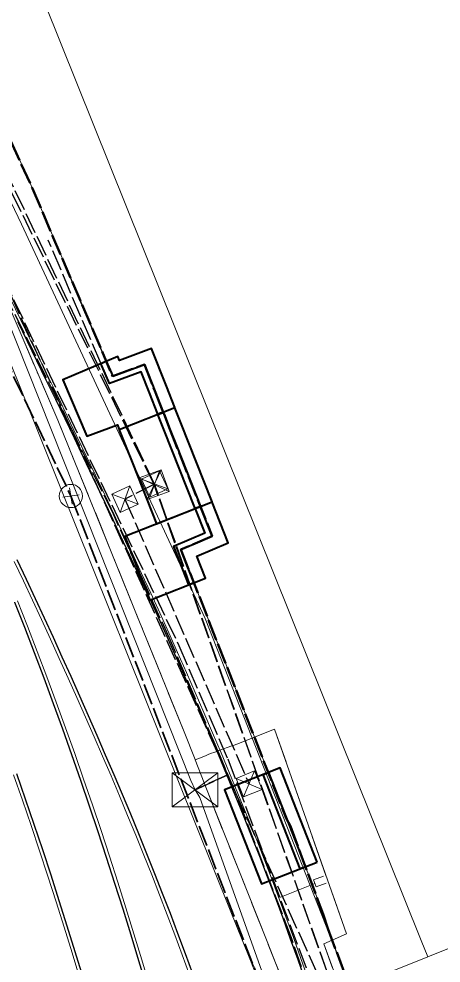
# Model space of a CAD drawing. Header units: metres. Extents: x 105014 to 106600, y 111320 to 118425.
# Drawn here: x 105848.8 to 105874.3, y 117746 to 117802.9 of the extents above; entities that cross this region are included whole.
import ezdxf

# ---------------------------------------------------------------- set-up
doc = ezdxf.new("R2010")
doc.units = ezdxf.units.M
doc.linetypes.add('DASHDOT', pattern=[3.556, 2.54, -0.508, 0, -0.508])
doc.linetypes.add('DASHED', pattern=[1.524, 1.27, -0.254])
for name, color, linetype, lineweight in [('00-BASE-LIMITE', 7, 'DASHED', 50), ('00-BASE-UE', 42, 'DASHED', 25), ('10-PAV-CALZADA-BRT', 12, 'CONTINUOUS', 30), ('10-PAV-CALZADA-MIXTA', 8, 'CONTINUOUS', 30), ('10-PAV-SARDINEL', 252, 'CONTINUOUS', 13), ('20-EP-ZONA-DURA', 253, 'CONTINUOUS', 13), ('20-EP-ZONA-VERDE', 84, 'CONTINUOUS', 13), ('30-RED-ENEL-NODOS', 11, 'CONTINUOUS', 13), ('30-RED-ENEL-PROY', 1, 'DASHED', 25), ('30-RED-ETB-CAMARA', 151, 'CONTINUOUS', 13), ('30-RED-ETB-EXIST', 145, 'CONTINUOUS', 13), ('30-RED-ETB-PROY', 5, 'DASHED', 25), ('30-RED-MOVISTAR-CAMARA', 141, 'CONTINUOUS', 13), ('30-RED-MOVISTAR-PROY', 4, 'DASHED', 25), ('30-RED-VANTI-EXIST', 52, 'CONTINUOUS', 13), ('30-RED-VANTI-PROY', 2, 'DASHED', 25), ('30-RED-VANTI-RETIRO', 8, 'DASHDOT', 13), ('35-RH-ACUE-DOMICILIARIA', 152, 'CONTINUOUS', 9), ('35-RH-ACUE-MENOR-EXIST', 151, 'CONTINUOUS', 13), ('35-RH-ACUE-MENOR-PROY', 5, 'DASHED', 25), ('36-RH-SAN-COLECTOR-PROY', 6, 'DASHED', 35), ('36-RH-SAN-POZOS', 216, 'CONTINUOUS', 13), ('50-EST-MURO-CONTENCION', 34, 'CONTINUOUS', 40), ('50-EST-MURO-EJE', 32, 'DASHED', 25), ('60-PREDIAL-LOTE', 42, 'CONTINUOUS', 13)]:
    doc.layers.add(name, color=color, linetype=linetype, lineweight=lineweight)

# ---------------------------------------------------------------- blocks, each defined once
blk = doc.blocks.new('CAM_ETB_T_13')
for p, q in [((-1.375, -1.025), (1.375, 1.025)), ((-1.375, 1.025), (1.375, -1.025))]:
    blk.add_line(p, q)
blk.add_lwpolyline([(-1.375, -1.025), (1.375, -1.025), (1.375, 1.025), (-1.375, 1.025)], close=True)
blk = doc.blocks.new('CAJA_ENEL')
for p, q in [((-0.6, -0.6), (0.6, 0.6)), ((-0.6, 0.6), (0.6, -0.6))]:
    blk.add_line(p, q)
blk.add_lwpolyline([(-0.6, -0.6), (0.6, -0.6), (0.6, 0.6), (-0.6, 0.6)], close=True)
blk = doc.blocks.new('CAM_MOV_CS_276')
for p, q in [((-0.7, -0.7), (0.7, 0.7)), ((-0.7, 0.7), (0.7, -0.7))]:
    blk.add_line(p, q)
blk.add_lwpolyline([(-0.7, -0.7), (0.7, -0.7), (0.7, 0.7), (-0.7, 0.7)], close=True)
blk = doc.blocks.new('POZO_SAN')
for p, q in [((-0.5, 0), (0.5, 0)), ((0, -0.5), (0, 0.5))]:
    blk.add_line(p, q)
blk.add_circle((0, 0), 0.7)

msp = doc.modelspace()

# ---------------------------------------------------------------- linework, layer by layer
at = {"layer": '00-BASE-LIMITE'}
msp.add_lwpolyline([(105842.4841, 117803.4101), (105845.1341, 117797.4587), (105847.0941, 117798.3445), (105849.6441, 117792.7011), (105854.4791, 117781.3931), (105856.3885, 117782.1015), (105857.0149, 117780.5153), (105857.9269, 117778.2051), (105860.4757, 117771.7501), (105858.5871, 117770.9471), (105861.9101, 117762.4751), (105864.9231, 117754.7661), (105865.1921, 117754.2701), (105867.1491, 117748.9825), (105867.4453, 117748.1019), (105872.8245, 117733.6623)], dxfattribs=at)
at = {"layer": '00-BASE-UE'}
msp.add_lwpolyline([(105842.4841, 117803.4101), (105845.1341, 117797.4587), (105847.0941, 117798.3445), (105849.6441, 117792.7011), (105854.4791, 117781.3931), (105856.3885, 117782.1015), (105857.0149, 117780.5153), (105857.9269, 117778.2051), (105860.4757, 117771.7501), (105858.5871, 117770.9471), (105861.9101, 117762.4751), (105864.9231, 117754.7661), (105865.1921, 117754.2701), (105867.1491, 117748.9825), (105867.4453, 117748.1019), (105872.8245, 117733.6623)], dxfattribs=at)
at = {"layer": '10-PAV-CALZADA-BRT'}
for points in [[(105848.5655, 117767.7831), (105849.1617, 117766.2625), (105849.7493, 117764.7377), (105850.3277, 117763.2085), (105850.8967, 117761.6749), (105851.4555, 117760.1371), (105852.0041, 117758.5953), (105852.5423, 117757.0507), (105853.0701, 117755.5035), (105853.5883, 117753.9537), (105854.0969, 117752.4015), (105854.5965, 117750.8473), (105855.0873, 117749.2909), (105855.5695, 117747.7327), (105856.0435, 117746.1731), (105856.5099, 117744.6117)], [(105852.6923, 117745.1633), (105852.2233, 117746.7065), (105851.7465, 117748.2473), (105851.2615, 117749.7855), (105850.7679, 117751.3211), (105850.2657, 117752.8537), (105849.7541, 117754.3835), (105849.2333, 117755.9099), (105848.7027, 117757.4331)]]:
    msp.add_lwpolyline(points, dxfattribs=at)
at = {"layer": '10-PAV-CALZADA-MIXTA'}
for points in [[(105848.7721, 117784.6747), (105849.3351, 117783.5123), (105849.8987, 117782.3485), (105850.4623, 117781.1833), (105851.0259, 117780.0163), (105851.5873, 117778.8507), (105852.1495, 117777.6807), (105852.7105, 117776.5089), (105853.2703, 117775.3349), (105853.8287, 117774.1587), (105854.3853, 117772.9801), (105854.9399, 117771.7991), (105855.4923, 117770.6155), (105856.0421, 117769.4291), (105856.5891, 117768.2399), (105857.1329, 117767.0477), (105857.6733, 117765.8525), (105858.2101, 117764.6543), (105858.7431, 117763.4527), (105859.2717, 117762.2477), (105859.7959, 117761.0393), (105860.3151, 117759.8273), (105860.8295, 117758.6117), (105861.3383, 117757.3923), (105861.8417, 117756.1689), (105862.3389, 117754.9419), (105862.8299, 117753.7107), (105863.3143, 117752.4753), (105863.7919, 117751.2361), (105864.2623, 117749.9923), (105864.7251, 117748.7445), (105865.1803, 117747.4925), (105865.6267, 117746.2375), (105866.0647, 117744.9805)], [(105859.2989, 117745.3775), (105858.8581, 117746.5901), (105858.4095, 117747.7999), (105857.9529, 117749.0067), (105857.4889, 117750.2109), (105857.0179, 117751.4121), (105856.5399, 117752.6105), (105856.0553, 117753.8065), (105855.5643, 117754.9997), (105855.0675, 117756.1905), (105854.5647, 117757.3789), (105854.0565, 117758.5649), (105853.5431, 117759.7487), (105853.0247, 117760.9303), (105852.5015, 117762.1097), (105851.9739, 117763.2873), (105851.4423, 117764.4631), (105850.9067, 117765.6371), (105850.3677, 117766.8093), (105849.8251, 117767.9799), (105849.2795, 117769.1493), (105848.7311, 117770.3173)]]:
    msp.add_lwpolyline(points, dxfattribs=at)
at = {"layer": '10-PAV-SARDINEL'}
for points in [[(105794.2471, 117897.6647), (105848.9521, 117784.7619), (105849.5151, 117783.5995), (105850.0787, 117782.4357), (105850.6424, 117781.2704), (105851.2061, 117780.1032), (105851.7676, 117778.9374), (105852.3299, 117777.7672), (105852.891, 117776.5952), (105853.4509, 117775.4209), (105854.0095, 117774.2443), (105854.5662, 117773.0653), (105855.121, 117771.8839), (105855.6737, 117770.6999), (105856.2237, 117769.513), (105856.771, 117768.3232), (105857.315, 117767.1304), (105857.8557, 117765.9346), (105858.3928, 117764.7358), (105858.9261, 117763.5334), (105859.4551, 117762.3277), (105859.9796, 117761.1185), (105860.4991, 117759.9057), (105861.0139, 117758.6892), (105861.5231, 117757.4689), (105862.0269, 117756.2445), (105862.5245, 117755.0165), (105863.0159, 117753.7843), (105863.5007, 117752.5478), (105863.9788, 117751.3074), (105864.4496, 117750.0624), (105864.9129, 117748.8132), (105865.3685, 117747.5602), (105865.8154, 117746.3039), (105866.2538, 117745.0458)], [(105866.0647, 117744.9805), (105865.6267, 117746.2375), (105865.1803, 117747.4925), (105864.7251, 117748.7445), (105864.2623, 117749.9923), (105863.7919, 117751.2361), (105863.3143, 117752.4753), (105862.8299, 117753.7107), (105862.3389, 117754.9419), (105861.8417, 117756.1689), (105861.3383, 117757.3923), (105860.8295, 117758.6117), (105860.3151, 117759.8273), (105859.7959, 117761.0393), (105859.2717, 117762.2477), (105858.7431, 117763.4527), (105858.2101, 117764.6543), (105857.6733, 117765.8525), (105857.1329, 117767.0477), (105856.5891, 117768.2399), (105856.0421, 117769.4291), (105855.4923, 117770.6155), (105854.9399, 117771.7991), (105854.3853, 117772.9801), (105853.8287, 117774.1587), (105853.2703, 117775.3349), (105852.7105, 117776.5089), (105852.1495, 117777.6807), (105851.5873, 117778.8507), (105851.0259, 117780.0163), (105850.4623, 117781.1833), (105849.8987, 117782.3485), (105849.3351, 117783.5123), (105848.7721, 117784.6747)], [(105859.1107, 117745.3099), (105858.6704, 117746.5212), (105858.2222, 117747.7298), (105857.7661, 117748.9354), (105857.3025, 117750.1385), (105856.8319, 117751.3386), (105856.3544, 117752.5356), (105855.8701, 117753.7309), (105855.3795, 117754.9232), (105854.8831, 117756.1131), (105854.3807, 117757.3006), (105853.8729, 117758.4857), (105853.3598, 117759.6687), (105852.8418, 117760.8496), (105852.3189, 117762.0283), (105851.7916, 117763.2052), (105851.2602, 117764.3804), (105850.7249, 117765.5538), (105850.1861, 117766.7255), (105849.6438, 117767.8956), (105849.0984, 117769.0645), (105848.5502, 117770.2321)], [(105848.7311, 117770.3173), (105849.2795, 117769.1493), (105849.8251, 117767.9799), (105850.3677, 117766.8093), (105850.9067, 117765.6371), (105851.4423, 117764.4631), (105851.9739, 117763.2873), (105852.5015, 117762.1097), (105853.0247, 117760.9303), (105853.5431, 117759.7487), (105854.0565, 117758.5649), (105854.5647, 117757.3789), (105855.0675, 117756.1905), (105855.5643, 117754.9997), (105856.0553, 117753.8065), (105856.5399, 117752.6105), (105857.0179, 117751.4121), (105857.4889, 117750.2109), (105857.9529, 117749.0067), (105858.4095, 117747.7999), (105858.8581, 117746.5901), (105859.2989, 117745.3775)], [(105856.5099, 117744.6117), (105856.0435, 117746.1731), (105855.5695, 117747.7327), (105855.0873, 117749.2909), (105854.5965, 117750.8473), (105854.0969, 117752.4015), (105853.5883, 117753.9537), (105853.0701, 117755.5035), (105852.5423, 117757.0507), (105852.0041, 117758.5953), (105851.4555, 117760.1371), (105850.8967, 117761.6749), (105850.3277, 117763.2085), (105849.7493, 117764.7377), (105849.1617, 117766.2625), (105848.5655, 117767.7831)], [(105848.7515, 117767.8567), (105849.3481, 117766.335), (105849.9362, 117764.8091), (105850.515, 117763.2787), (105851.0845, 117761.7437), (105851.6437, 117760.2048), (105852.1928, 117758.6617), (105852.7314, 117757.1159), (105853.2596, 117755.5675), (105853.7782, 117754.0166), (105854.2872, 117752.4633), (105854.7871, 117750.908), (105855.2782, 117749.3505), (105855.7608, 117747.7914), (105856.235, 117746.2308), (105856.7017, 117744.6685)]]:
    msp.add_lwpolyline(points, dxfattribs=at)
at = {"layer": '20-EP-ZONA-DURA'}
for points in [[(105866.2538, 117745.0458), (105865.8154, 117746.3039), (105865.3685, 117747.5602), (105864.9129, 117748.8132), (105864.4496, 117750.0624), (105863.9788, 117751.3074), (105863.5007, 117752.5478), (105863.0159, 117753.7843), (105862.5245, 117755.0165), (105862.0269, 117756.2445), (105861.5231, 117757.4689), (105861.0139, 117758.6892), (105860.4991, 117759.9057), (105859.9796, 117761.1185), (105859.4551, 117762.3277), (105858.9261, 117763.5334), (105858.3928, 117764.7358), (105857.8557, 117765.9346), (105857.315, 117767.1304), (105856.771, 117768.3232), (105856.2237, 117769.513), (105855.6737, 117770.6999), (105855.121, 117771.8839), (105854.5662, 117773.0653), (105854.0095, 117774.2443), (105853.4509, 117775.4209), (105852.891, 117776.5952), (105852.3299, 117777.7672), (105851.7676, 117778.9374), (105851.2061, 117780.1032), (105850.6424, 117781.2704), (105850.0787, 117782.4357), (105849.5151, 117783.5995), (105848.9521, 117784.7619), (105823.0035, 117838.3157)], [(105842.4841, 117803.4101), (105845.1341, 117797.4587), (105847.0941, 117798.3445), (105849.6441, 117792.7011), (105854.4791, 117781.3931), (105856.3885, 117782.1015), (105857.0149, 117780.5153), (105857.9269, 117778.2051), (105860.4757, 117771.7501), (105858.5871, 117770.9471), (105861.9101, 117762.4751), (105864.9231, 117754.7661), (105865.1921, 117754.2701), (105867.1491, 117748.9825), (105867.4453, 117748.1019), (105872.8245, 117733.6623)]]:
    msp.add_lwpolyline(points, dxfattribs=at)
at = {"layer": '20-EP-ZONA-VERDE'}
for points in [[(105848.5501, 117770.2321), (105849.0983, 117769.0645), (105849.6437, 117767.8957), (105850.1861, 117766.7255), (105850.7249, 117765.5537), (105851.2603, 117764.3803), (105851.7917, 117763.2053), (105852.3189, 117762.0283), (105852.8417, 117760.8495), (105853.3597, 117759.6687), (105853.8729, 117758.4857), (105854.3807, 117757.3005), (105854.8831, 117756.1131), (105855.3797, 117754.9233), (105855.8701, 117753.7309), (105856.3543, 117752.5359), (105856.8319, 117751.3385), (105857.3025, 117750.1383), (105857.7661, 117748.9355), (105858.2221, 117747.7297), (105858.6703, 117746.5213), (105859.1107, 117745.3097)], [(105856.7017, 117744.6685), (105856.2351, 117746.2307), (105855.7607, 117747.7915), (105855.2781, 117749.3505), (105854.7871, 117750.9079), (105854.2873, 117752.4633), (105853.7781, 117754.0165), (105853.2597, 117755.5675), (105852.7313, 117757.1159), (105852.1927, 117758.6617), (105851.6437, 117760.2047), (105851.0845, 117761.7439), (105850.5151, 117763.2787), (105849.9363, 117764.8089), (105849.3481, 117766.3349), (105848.7515, 117767.8567)], [(105848.5141, 117757.3667), (105849.0443, 117755.8447), (105849.5647, 117754.3193), (105850.0757, 117752.7909), (105850.5777, 117751.2593), (105851.0709, 117749.7249), (105851.5555, 117748.1877), (105852.0321, 117746.6479), (105852.5009, 117745.1055)]]:
    msp.add_lwpolyline(points, dxfattribs=at)
at = {"layer": '30-RED-ENEL-PROY'}
for points in [[(105857.0053, 117774.8947), (105847.4149, 117795.0823)], [(105857.0053, 117774.8947), (105855.2175, 117773.9841)], [(105868.4109, 117742.6243), (105857.0053, 117774.8947)], [(105855.2175, 117773.9841), (105862.6947, 117756.8231)]]:
    msp.add_lwpolyline(points, dxfattribs=at)
at = {"layer": '30-RED-ETB-EXIST'}
for points in [[(105859.441, 117756.474), (105859.186, 117757.032), (105840.933, 117802.9), (105841.671, 117802.099)], [(105865.144, 117740.878), (105864.97, 117741.31), (105859.724, 117756.011), (105859.441, 117756.474)]]:
    msp.add_lwpolyline(points, dxfattribs=at)
at = {"layer": '30-RED-ETB-PROY'}
for points in [[(105859.441, 117756.474), (105861.408, 117757.362), (105840.855, 117802.887), (105841.671, 117802.099)], [(105868.399, 117741.962), (105868.089, 117742.563), (105861.408, 117757.362), (105859.441, 117756.474)]]:
    msp.add_lwpolyline(points, dxfattribs=at)
at = {"layer": '30-RED-MOVISTAR-PROY'}
for points in [[(105856.9773, 117774.8599), (105847.2409, 117794.8463)], [(105868.4231, 117742.6177), (105856.9773, 117774.8599)]]:
    msp.add_lwpolyline(points, dxfattribs=at)
at = {"layer": '30-RED-VANTI-EXIST'}
for points in [[(105858.7794, 117759.9517), (105855.7607, 117767.4275), (105851.1793, 117778.7403), (105847.531, 117787.2423)], [(105859.456, 117758.2751), (105859.4493, 117758.2927), (105858.7794, 117759.9517)], [(105871.4811, 117735.4875), (105867.1925, 117747.1783), (105868.5547, 117747.7975), (105864.2323, 117760.1135), (105862.5622, 117759.4576)], [(105861.6533, 117759.1133), (105860.8797, 117758.8328)], [(105861.7902, 117759.1637), (105861.6533, 117759.1133)], [(105861.9615, 117759.2259), (105861.7902, 117759.1637)], [(105862.1103, 117759.2801), (105861.9615, 117759.2259)], [(105862.2573, 117759.3378), (105862.1103, 117759.2801)], [(105862.4278, 117759.4047), (105862.2573, 117759.3378)], [(105862.5622, 117759.4576), (105862.4278, 117759.4047)], [(105859.9731, 117758.4845), (105859.456, 117758.2751)], [(105860.1076, 117758.539), (105859.9731, 117758.4845)], [(105860.2771, 117758.6077), (105860.1076, 117758.539)], [(105860.572, 117758.721), (105860.4233, 117758.6669), (105860.2771, 117758.6077)], [(105860.7433, 117758.7832), (105860.572, 117758.721)], [(105860.8143, 117758.809), (105860.7433, 117758.7832)], [(105860.8797, 117758.8328), (105860.8143, 117758.809)], [(105859.456, 117758.2751), (105859.4519, 117758.2735)], [(105870.9745, 117729.0469), (105870.7891, 117729.5135), (105867.4489, 117737.9785), (105863.7877, 117747.3193), (105860.1627, 117756.4217), (105859.456, 117758.2751)]]:
    msp.add_lwpolyline(points, dxfattribs=at)
at = {"layer": '30-RED-VANTI-PROY'}
for points in [[(105860.084, 117760.511), (105857.9733, 117765.4307), (105854.5209, 117773.0787), (105849.8533, 117782.6071), (105847.531, 117787.2423)], [(105860.7054, 117759.0627), (105860.084, 117760.511)], [(105860.8143, 117758.809), (105860.7054, 117759.0627)], [(105860.9043, 117758.5992), (105860.8143, 117758.809)], [(105869.3284, 117734.7861), (105867.8231, 117740.0343), (105865.2463, 117747.5483), (105861.8765, 117756.3331), (105860.9043, 117758.5992)]]:
    msp.add_lwpolyline(points, dxfattribs=at)
at = {"layer": '30-RED-VANTI-RETIRO'}
for points in [[(105858.7794, 117759.9517), (105855.7607, 117767.4275), (105851.1793, 117778.7403), (105847.531, 117787.2423)], [(105859.456, 117758.2751), (105859.4493, 117758.2927), (105858.7794, 117759.9517)], [(105871.4811, 117735.4875), (105867.1925, 117747.1783), (105868.5547, 117747.7975), (105864.2323, 117760.1135), (105862.5622, 117759.4576)], [(105862.2573, 117759.3378), (105862.1103, 117759.2801)], [(105862.4278, 117759.4047), (105862.2573, 117759.3378)], [(105862.5622, 117759.4576), (105862.4278, 117759.4047)], [(105870.9745, 117729.0469), (105870.7891, 117729.5135), (105867.4489, 117737.9785), (105863.7877, 117747.3193), (105860.1627, 117756.4217), (105859.456, 117758.2751)]]:
    msp.add_lwpolyline(points, dxfattribs=at)
at = {"layer": '35-RH-ACUE-DOMICILIARIA'}
for points in [[(105867.3403, 117750.832), (105866.7397, 117750.6108), (105866.5812, 117751.0413), (105867.1818, 117751.2624)], [(105866.6605, 117750.826), (105864.5389, 117749.9862)]]:
    msp.add_lwpolyline(points, dxfattribs=at)
at = {"layer": '35-RH-ACUE-MENOR-EXIST'}
msp.add_lwpolyline([(105894.26, 117644.07), (105890.32, 117681.81), (105876.69, 117724.45), (105860.06, 117766.8), (105848.98, 117790.55), (105832.75, 117824.6), (105817.7, 117863.39), (105786.04, 117923.96), (105760.7638, 117960.8852), (105752.69, 117972.68), (105738.2607, 117994.7119), (105703.78, 118047.36), (105694.18, 118072.5), (105691.8049, 118075.4084), (105690.84, 118076.59), (105690.108, 118137.4861)], dxfattribs=at)
at = {"layer": '35-RH-ACUE-MENOR-PROY'}
msp.add_lwpolyline([(105788.8814, 117913.4125), (105817.915, 117854.0722), (105823.6829, 117840.4388), (105829.1863, 117828.8778), (105830.2486, 117828.5078), (105843.5584, 117800.04), (105844.5668, 117797.8832), (105843.9157, 117795.6351), (105858.4712, 117765.166), (105861.4113, 117758.3403), (105866.3041, 117745.2671), (105868.6916, 117738.2944), (105871.1969, 117732.194), (105875.1899, 117720.2226), (105875.9336, 117717.9703), (105880.9651, 117697.8612), (105883.7921, 117688.9931), (105887.1492, 117673.7828)], dxfattribs=at)
at = {"layer": '36-RH-SAN-COLECTOR-PROY'}
for points in [[(105828.7576, 117822.6179), (105851.9626, 117774.1736)], [(105851.9626, 117774.1736), (105870.1499, 117727.3634)]]:
    msp.add_lwpolyline(points, dxfattribs=at)
at = {"layer": '50-EST-MURO-CONTENCION'}
for points in [[(105854.8698, 117778.1873), (105858.2182, 117779.5094), (105857.7123, 117780.7907), (105856.8163, 117783.0601), (105854.8878, 117782.3446), (105854.7831, 117782.5894), (105851.473, 117781.1741), (105852.9256, 117777.7768), (105854.7628, 117778.4584), (105854.8698, 117778.1873)], [(105853.7717, 117782.157), (105854.0935, 117782.2946), (105854.479, 117781.393), (105856.3884, 117782.1014), (105857.0147, 117780.5152), (105857.5206, 117779.234), (105857.1951, 117779.1055), (105856.6892, 117780.3867), (105856.1888, 117781.6541), (105854.2882, 117780.9489), (105853.7717, 117782.157)], [(105860.4665, 117773.8155), (105859.0407, 117777.4264), (105858.6245, 117778.4805), (105858.2256, 117779.4908), (105854.8771, 117778.1687), (105855.2761, 117777.1584), (105855.6923, 117776.1043), (105857.115, 117772.501), (105860.4665, 117773.8155)], [(105857.2024, 117779.0869), (105857.528, 117779.2154), (105857.9269, 117778.2051), (105858.3431, 117777.1509), (105859.7682, 117773.5417), (105859.4424, 117773.4139), (105858.0176, 117777.0224), (105857.6014, 117778.0766), (105857.2024, 117779.0869)], [(105855.2166, 117771.7349), (105856.719, 117767.9044), (105860.0663, 117769.2295), (105859.5515, 117770.5421), (105861.4416, 117771.3458), (105860.4738, 117773.7969), (105855.2166, 117771.7349)], [(105859.4498, 117773.3953), (105860.0249, 117771.9387), (105858.1369, 117771.136), (105859.0435, 117768.8246), (105859.3689, 117768.9535), (105858.587, 117770.947), (105860.4757, 117771.75), (105859.7756, 117773.5231), (105859.4498, 117773.3953)], [(105866.7913, 117752.1097), (105864.5591, 117757.7903), (105861.2099, 117756.4644), (105863.4401, 117750.7928), (105866.7913, 117752.1097)], [(105866.0932, 117751.8354), (105865.7674, 117751.7074), (105863.5362, 117757.3853), (105863.8616, 117757.5141), (105866.0932, 117751.8354)]]:
    msp.add_lwpolyline(points, close=True, dxfattribs=at)
at = {"layer": '50-EST-MURO-EJE'}
for points in [[(105853.7638, 117782.1753), (105850.5969, 117789.582)], [(105854.0857, 117782.3129), (105851.6875, 117787.9218)], [(105851.4651, 117781.1925), (105854.7753, 117782.6078)]]:
    msp.add_lwpolyline(points, dxfattribs=at)
at = {"layer": '60-PREDIAL-LOTE'}
for points in [[(105849.3784, 117806.4203), (105873.0668, 117747.3894), (105873.4647, 117746.3979), (105867.652, 117744.0655)], [(105862.9944, 117745.7908), (105862.6993, 117746.3723), (105862.6931, 117746.3875), (105861.5554, 117749.2225), (105848.126, 117782.6891), (105840.8162, 117800.9054), (105840.4854, 117801.7301), (105839.6165, 117803.8956)], [(105867.652, 117744.0655), (105873.4647, 117746.3979), (105892.4919, 117754.0332), (105901.6958, 117731.1329)], [(105863.0009, 117745.6207), (105862.6993, 117746.3723), (105862.9944, 117745.7908)]]:
    msp.add_lwpolyline(points, dxfattribs=at)

# ---------------------------------------------------------------- block references
at = {"layer": '30-RED-ENEL-NODOS'}
for p, rotation in [((105857.0053, 117774.8946), 114.5), ((105855.2175, 117773.9841), 114.6), ((105862.6946, 117756.8231), 111.9)]:
    msp.add_blockref('CAJA_ENEL', p, dxfattribs=dict(at, rotation=rotation))
at = {"layer": '30-RED-ETB-CAMARA'}
msp.add_blockref('CAM_ETB_T_13', (105859.441, 117756.474), dxfattribs=at)
at = {"layer": '30-RED-MOVISTAR-CAMARA', "rotation": 110.1}
msp.add_blockref('CAM_MOV_CS_276', (105856.9772, 117774.8598), dxfattribs=at)
at = {"layer": '36-RH-SAN-POZOS', "rotation": 279}
msp.add_blockref('POZO_SAN', (105851.9626, 117774.1736), dxfattribs=at)

doc.saveas('drawing.dxf')
